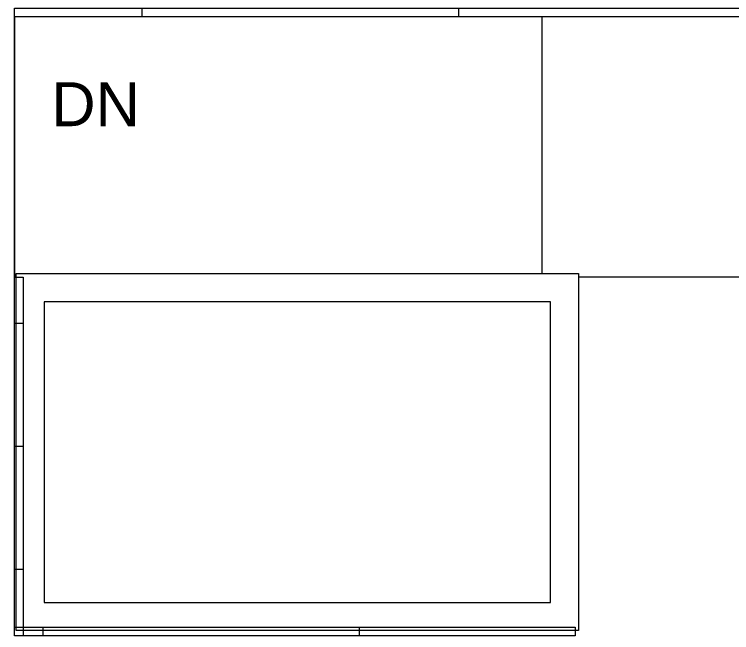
# Model space of a CAD drawing. Header units: millimetres. Extents: x -9358 to 257996, y -67499 to 9117.
# Drawn here: x 29180 to 33261, y -58970 to -55453 of the extents above; entities that cross this region are included whole.
import ezdxf

# ---------------------------------------------------------------- set-up
doc = ezdxf.new("R2010")
doc.units = ezdxf.units.MM
doc.header["$LTSCALE"] = 1000
for name, color, linetype, lineweight in [('A-FLR-PAT', 8, 'Continuous', 18), ('A-RMP', 8, 'Continuous', 9), ('A-RMP-TXT', 8, 'Continuous', 9), ('A-WAL-LOW-20', 8, 'Continuous', 18), ('A-WAL-LOW-30', 8, 'Continuous', 18), ('A-WAL-PAT-1', 8, 'Continuous', 9)]:
    doc.layers.add(name, color=color, linetype=linetype, lineweight=lineweight)
doc.styles.add('Arial', font='arial.ttf', dxfattribs={"height": 250})

# ---------------------------------------------------------------- blocks, each defined once
blk = doc.blocks.new('Walls 232 - Walls 6-1442041-01-Ground Floor Furniture Plan')
at = {"layer": 'A-WAL-PAT-1'}
h = blk.add_hatch(dxfattribs=at)
h.set_pattern_fill('FP_127', color=256, style=0, pattern_type=2)
h.set_pattern_definition([(270, (30690.4, -59490), (900, 6e-14), [700, -700]), (270, (31140.4, -58790), (1800, 1e-13), [700, -700]), (180, (31140.4, -58790), (-9e-14, -700), [])])
h.paths.add_polyline_path([(29180, -58840), (32370, -58840), (32370, -58790), (29180, -58790)], flags=0)
at = {"layer": 'A-WAL-LOW-20'}
for p, q in [((29180, -58790), (32370, -58790)), ((29180, -58840), (29180, -58790)), ((32370, -58790), (32370, -58840)), ((32370, -58840), (29180, -58840))]:
    blk.add_line(p, q, dxfattribs=at)
blk = doc.blocks.new('Walls 234 - Walls 6-1442069-01-Ground Floor Furniture Plan')
at = {"layer": 'A-WAL-PAT-1'}
h = blk.add_hatch(dxfattribs=at)
h.set_pattern_fill('FP_128', color=256, style=0, pattern_type=2)
h.set_pattern_definition([(270, (28780, -59309.6), (900, 6e-14), [700, -700]), (270, (29230, -58609.6), (1800, 1e-13), [700, -700]), (180, (29230, -58609.6), (-9e-14, -700), [])])
h.paths.add_polyline_path([(29230, -58840), (29230, -56800), (29180, -56800), (29180, -58840)], flags=0)
at = {"layer": 'A-WAL-LOW-20'}
for p, q in [((29180, -58840), (29180, -56800)), ((29180, -56800), (29230, -56800)), ((29230, -56800), (29230, -58840)), ((29230, -58840), (29180, -58840))]:
    blk.add_line(p, q, dxfattribs=at)
blk = doc.blocks.new('Walls 190 - Walls 6-2351718-01-Ground Floor Furniture Plan')
at = {"layer": 'A-WAL-PAT-1'}
h = blk.add_hatch(dxfattribs=at)
h.set_pattern_fill('FP_131', color=256, style=0, pattern_type=2)
h.set_pattern_definition([(270, (29455.4, -55970), (900, 6e-14), [700, -700]), (270, (29905.4, -55270), (1800, 1e-13), [700, -700]), (180, (29905.4, -55270), (-9e-14, -700), [])])
h.paths.add_polyline_path([(33559.6, -55320), (33810, -55320), (33810, -55270), (29180, -55270), (29180, -55320), (31593.4, -55320)], flags=0)
at = {"layer": 'A-WAL-LOW-20'}
for p, q in [((29180, -55270), (33810, -55270)), ((29180, -55320), (29180, -55270)), ((33810, -55320), (29180, -55320))]:
    blk.add_line(p, q, dxfattribs=at)
blk = doc.blocks.new('G')
at = {"layer": 'A-FLR-PAT'}
blk.add_line((29180, -56800), (29180, -55320), dxfattribs=at)
at = {"layer": 'A-RMP'}
for p, q in [((29180, -55320), (29180, -56800)), ((32180, -55320), (32180, -56780)), ((33810, -56800), (32390, -56800))]:
    blk.add_line(p, q, dxfattribs=at)
at = {"layer": 'A-WAL-LOW-30'}
for p, q in [((29190, -58810), (29190, -56780)), ((29190, -56780), (32390, -56780)), ((32390, -56780), (32390, -58810)), ((29350, -56940), (29350, -58650)), ((32230, -56940), (29350, -56940)), ((32230, -58650), (32230, -56940)), ((29350, -58650), (32230, -58650)), ((32390, -58810), (29190, -58810))]:
    blk.add_line(p, q, dxfattribs=at)
at = {"layer": 'A-WAL-LOW-20'}
for name in ['Walls 190 - Walls 6-2351718-01-Ground Floor Furniture Plan', 'Walls 234 - Walls 6-1442069-01-Ground Floor Furniture Plan', 'Walls 232 - Walls 6-1442041-01-Ground Floor Furniture Plan']:
    blk.add_blockref(name, (0, 0), dxfattribs=at)
at = {"layer": 'A-RMP-TXT', "insert": (29390, -55691.1), "char_height": 250, "width": 602.738, "attachment_point": 1, "line_spacing_factor": 0.941778, "style": 'Arial', "bg_fill": 3, "box_fill_scale": 1.25, "bg_fill_color": 9, "bg_fill_true_color": 13158600, "bg_fill_transparency": 0}
blk.add_mtext('DN', dxfattribs=at)

msp = doc.modelspace()

# ---------------------------------------------------------------- block references
msp.add_blockref('G', (0, -148.1))

doc.saveas('drawing.dxf')
